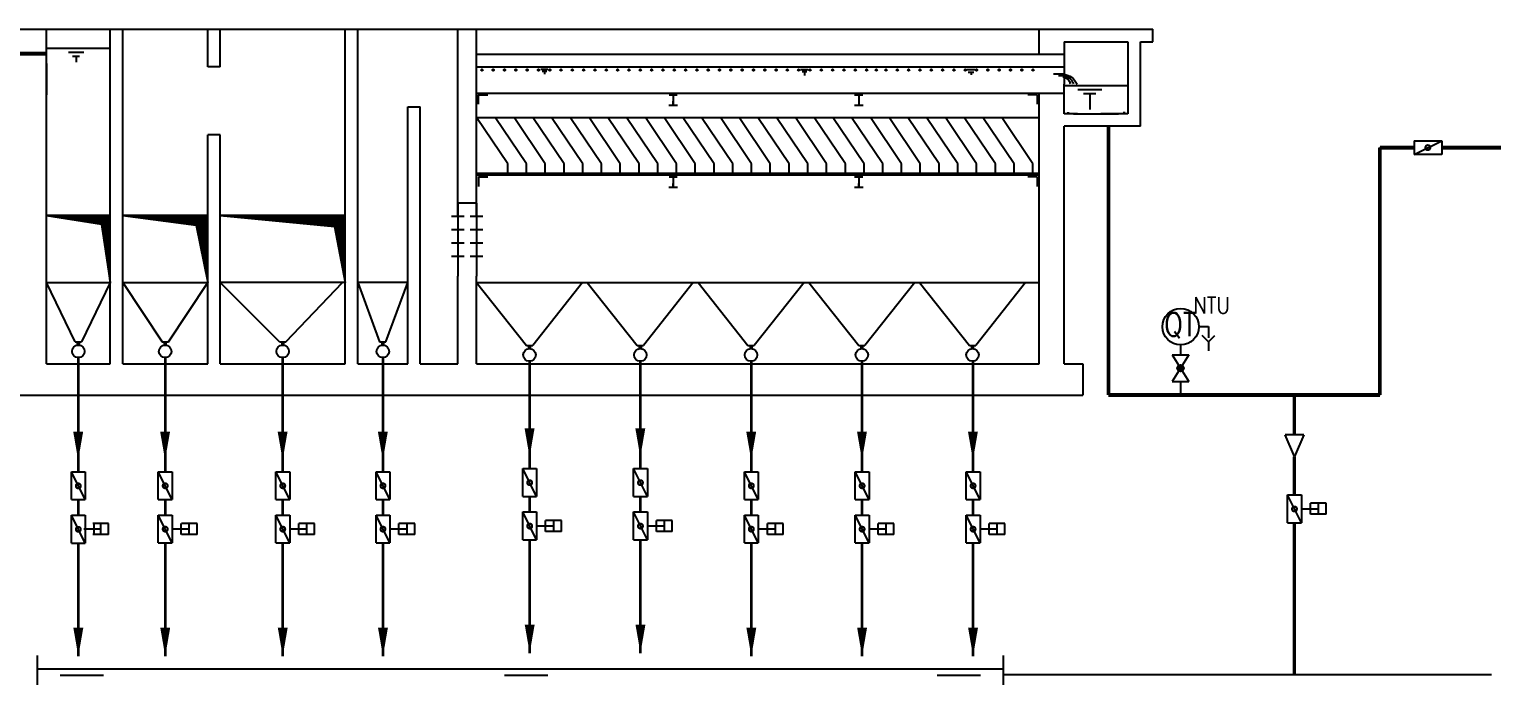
# Model space of a CAD drawing. Extents: x 4355 to 5355, y 1066 to 1761.
# Drawn here: x 4698.5 to 4919.3, y 1463.6 to 1561.1 of the extents above; entities that cross this region are included whole.
import ezdxf
from ezdxf.enums import TextEntityAlignment as Align

# ---------------------------------------------------------------- set-up
doc = ezdxf.new("R2010")
doc.units = 0
doc.header["$LTSCALE"] = 10
doc.header["$MEASUREMENT"] = 0
doc.linetypes.add('ZJ', pattern=[24, 10, -2, 0, -2, 10])
doc.layers.get('0').update_dxf_attribs({"linetype": 'CONTINUOUS'})
for name, color, linetype in [('1', 7, 'ZJ'), ('3', 1, 'CONTINUOUS'), ('气动蝶阀', 7, 'CONTINUOUS'), ('生产水', 1, 'CONTINUOUS')]:
    doc.layers.add(name, color=color, linetype=linetype)
doc.styles.add('HZ', font='geditxt.shx', dxfattribs={"width": 0.7, "bigfont": 'hztxt1.shx'})
pattern_1 = [(45, (4573.004834, 1374.252564), (-0.0211870823, 0.0211870823), [])]

msp = doc.modelspace()

# ---------------------------------------------------------------- hatches: boundary and pattern name
at = {"ltscale": 8}
h = msp.add_hatch(dxfattribs=at)
h.set_pattern_fill('ANSI31', color=6, scale=0.009437, style=0)
h.set_pattern_definition(pattern_1)
h.paths.add_polyline_path([(4710.7, 1532.99), (4701.08, 1532.99), (4709.37, 1531.72), (4710.7, 1522.89)])
h = msp.add_hatch(dxfattribs=at)
h.set_pattern_fill('ANSI31', color=6, scale=0.009437, style=0)
h.set_pattern_definition(pattern_1)
h.paths.add_polyline_path([(4725.43, 1532.99), (4712.59, 1532.99), (4723.66, 1531.54), (4725.43, 1522.89)])
h = msp.add_hatch(dxfattribs=at)
h.set_pattern_fill('ANSI31', color=6, scale=0.009437, style=0)
h.set_pattern_definition([(45, (4572.061116, 1348.489052), (-0.0211870823, 0.0211870823), [])])
h.paths.add_polyline_path([(4744.58, 1531.36), (4746.19, 1522.89), (4746.19, 1532.99), (4727.31, 1532.99)])
h = msp.add_hatch(color=0)
edge = h.paths.add_edge_path()
edge.add_arc((4872.29, 1509.98), 0.5, 0, 360)

# ---------------------------------------------------------------- linework, layer by layer
at = {"color": 6, "ltscale": 8}
for p, q in [((4685.98, 1561.11), (4868.12, 1561.11)), ((4701.08, 1510.62), (4701.08, 1561.11)), ((4710.7, 1510.62), (4710.7, 1561.11)), ((4712.59, 1510.62), (4712.59, 1561.11)), ((4725.43, 1555.45), (4725.43, 1561.11)), ((4727.31, 1555.45), (4727.31, 1561.11)), ((4746.19, 1510.62), (4746.19, 1561.11)), ((4748.08, 1510.62), (4748.08, 1561.11)), ((4763.18, 1532.99), (4763.18, 1561.11)), ((4766.01, 1532.99), (4766.01, 1561.11)), ((4850.94, 1557.34), (4850.94, 1561.11)), ((4868.12, 1559.22), (4868.12, 1561.11)), ((4854.72, 1559.22), (4864.35, 1559.22)), ((4854.72, 1559.22), (4854.72, 1552.81)), ((4864.35, 1559.22), (4864.35, 1548.37)), ((4866.24, 1559.22), (4868.12, 1559.22)), ((4866.24, 1546.48), (4866.24, 1559.22)), ((4701.08, 1558.28), (4710.7, 1558.28)), ((4704.42, 1557.65), (4706.7, 1557.65)), ((4705.03, 1557.05), (4706.07, 1557.05)), ((4705.55, 1557.05), (4705.55, 1556.17)), ((4766.01, 1557.34), (4854.72, 1557.34)), ((4701.08, 1555.92), (4701.08, 1551.2)), ((4727.31, 1555.45), (4725.43, 1555.45)), ((4766.01, 1555.45), (4854.72, 1555.45)), ((4775.71, 1555.07), (4776.79, 1555.07)), ((4775.91, 1554.78), (4776.64, 1554.78)), ((4776.27, 1554.78), (4776.27, 1554.36)), ((4814.93, 1555.06), (4816.05, 1555.06)), ((4815.18, 1554.72), (4815.87, 1554.72)), ((4815.53, 1554.72), (4815.53, 1554.13)), ((4840.04, 1555.04), (4841.24, 1555.04)), ((4840.23, 1554.66), (4841.09, 1554.66)), ((4840.66, 1554.66), (4840.66, 1554.23)), ((4854.72, 1554.32), (4853.08, 1554.32)), ((4854.72, 1554.09), (4853.86, 1554.09)), ((4854.72, 1553.89), (4854.53, 1553.89)), ((4854.72, 1548.37), (4854.72, 1552.81)), ((4854.72, 1552.62), (4864.35, 1552.62)), ((4766.01, 1551.49), (4854.72, 1551.49)), ((4766.27, 1551.24), (4767.69, 1551.24)), ((4766.27, 1551.24), (4766.27, 1549.82)), ((4795.06, 1551.2), (4796.3, 1551.2)), ((4795.67, 1551.2), (4795.67, 1549.79)), ((4795.69, 1549.68), (4795.69, 1550.25)), ((4823.08, 1551.2), (4824.32, 1551.2)), ((4823.7, 1551.2), (4823.7, 1549.79)), ((4850.66, 1551.2), (4849.24, 1551.2)), ((4850.66, 1551.2), (4850.66, 1549.79)), ((4850.94, 1510.62), (4850.94, 1551.49)), ((4856.78, 1552.03), (4860.38, 1552.03)), ((4857.65, 1551.42), (4859.5, 1551.42)), ((4858.58, 1551.42), (4858.58, 1548.99)), ((4755.63, 1510.62), (4755.63, 1549.41)), ((4755.63, 1549.41), (4757.51, 1549.41)), ((4757.51, 1510.62), (4757.51, 1549.41)), ((4770.72, 1540.82), (4766.01, 1547.8)), ((4766.01, 1547.8), (4850.94, 1547.8)), ((4773.55, 1540.82), (4768.84, 1547.8)), ((4776.38, 1540.82), (4771.67, 1547.8)), ((4779.21, 1540.82), (4774.5, 1547.8)), ((4782.04, 1540.82), (4777.33, 1547.8)), ((4784.87, 1540.82), (4780.16, 1547.8)), ((4787.71, 1540.82), (4782.99, 1547.8)), ((4790.54, 1540.82), (4785.82, 1547.8)), ((4793.37, 1540.82), (4788.66, 1547.8)), ((4793.37, 1540.82), (4788.66, 1547.8)), ((4796.2, 1540.82), (4791.49, 1547.8)), ((4799.03, 1540.82), (4794.32, 1547.8)), ((4795.05, 1549.68), (4796.34, 1549.68)), ((4801.86, 1540.82), (4797.15, 1547.8)), ((4804.69, 1540.82), (4799.98, 1547.8)), ((4807.52, 1540.82), (4802.81, 1547.8)), ((4810.35, 1540.82), (4805.64, 1547.8)), ((4813.19, 1540.82), (4808.47, 1547.8)), ((4816.02, 1540.82), (4811.3, 1547.8)), ((4816.02, 1540.82), (4811.3, 1547.8)), ((4818.85, 1540.82), (4814.14, 1547.8)), ((4821.68, 1540.82), (4816.97, 1547.8)), ((4824.51, 1540.82), (4819.8, 1547.8)), ((4824.51, 1540.82), (4819.8, 1547.8)), ((4827.34, 1540.82), (4822.63, 1547.8)), ((4823.08, 1549.68), (4824.37, 1549.68)), ((4830.17, 1540.82), (4825.46, 1547.8)), ((4833, 1540.82), (4828.29, 1547.8)), ((4835.83, 1540.82), (4831.12, 1547.8)), ((4838.67, 1540.82), (4833.95, 1547.8)), ((4841.5, 1540.82), (4836.79, 1547.8)), ((4844.33, 1540.82), (4839.62, 1547.8)), ((4844.33, 1540.82), (4839.62, 1547.8)), ((4847.16, 1540.82), (4842.45, 1547.8)), ((4849.99, 1540.82), (4845.28, 1547.8)), ((4856.72, 1548.37), (4854.72, 1548.37)), ((4855.15, 1548.48), (4855.46, 1548.48)), ((4856.13, 1548.37), (4862.93, 1548.37)), ((4864.35, 1548.37), (4860.27, 1548.37)), ((4863.92, 1548.48), (4863.6, 1548.48)), ((4854.72, 1510.62), (4854.72, 1546.48)), ((4866.24, 1546.48), (4854.72, 1546.48)), ((4725.43, 1544.12), (4725.43, 1545.16)), ((4727.31, 1545.16), (4725.43, 1545.16)), ((4725.43, 1522.89), (4725.43, 1544.12)), ((4727.31, 1522.89), (4727.31, 1545.16)), ((4766.01, 1539.41), (4766.01, 1540.82)), ((4766.01, 1539.41), (4850.94, 1539.41)), ((4766.01, 1539.12), (4850.94, 1539.12)), ((4770.72, 1539.41), (4770.72, 1540.82)), ((4773.55, 1539.41), (4773.55, 1540.82)), ((4776.38, 1539.41), (4776.38, 1540.82)), ((4779.21, 1539.41), (4779.21, 1540.82)), ((4782.04, 1539.41), (4782.04, 1540.82)), ((4784.87, 1539.41), (4784.87, 1540.82)), ((4787.71, 1539.41), (4787.71, 1540.82)), ((4790.54, 1539.41), (4790.54, 1540.82)), ((4793.37, 1539.41), (4793.37, 1540.82)), ((4793.37, 1539.41), (4793.37, 1540.82)), ((4796.2, 1539.41), (4796.2, 1540.82)), ((4799.03, 1539.41), (4799.03, 1540.82)), ((4801.86, 1539.41), (4801.86, 1540.82)), ((4804.69, 1539.41), (4804.69, 1540.82)), ((4807.52, 1539.41), (4807.52, 1540.82)), ((4810.35, 1539.41), (4810.35, 1540.82)), ((4813.19, 1539.41), (4813.19, 1540.82)), ((4816.02, 1539.41), (4816.02, 1540.82)), ((4816.02, 1539.41), (4816.02, 1540.82)), ((4818.85, 1539.41), (4818.85, 1540.82)), ((4821.68, 1539.41), (4821.68, 1540.82)), ((4824.51, 1539.41), (4824.51, 1540.82)), ((4824.51, 1539.41), (4824.51, 1540.82)), ((4827.34, 1539.41), (4827.34, 1540.82)), ((4830.17, 1539.41), (4830.17, 1540.82)), ((4833, 1539.41), (4833, 1540.82)), ((4835.83, 1539.41), (4835.83, 1540.82)), ((4838.67, 1539.41), (4838.67, 1540.82)), ((4841.5, 1539.41), (4841.5, 1540.82)), ((4844.33, 1539.41), (4844.33, 1540.82)), ((4844.33, 1539.41), (4844.33, 1540.82)), ((4847.16, 1539.41), (4847.16, 1540.82)), ((4849.99, 1539.41), (4849.99, 1540.82)), ((4766.29, 1538.82), (4767.71, 1538.82)), ((4766.29, 1538.82), (4766.29, 1537.4)), ((4795.05, 1537.3), (4796.34, 1537.3)), ((4795.06, 1538.82), (4796.3, 1538.82)), ((4795.67, 1538.82), (4795.67, 1537.4)), ((4795.69, 1537.3), (4795.69, 1537.86)), ((4823.08, 1538.82), (4824.32, 1538.82)), ((4823.08, 1537.3), (4824.37, 1537.3)), ((4823.7, 1538.82), (4823.7, 1537.4)), ((4823.72, 1537.3), (4823.72, 1537.86)), ((4850.66, 1538.82), (4849.24, 1538.82)), ((4850.66, 1538.82), (4850.66, 1537.4)), ((4763.18, 1534.88), (4763.18, 1523.83)), ((4766.01, 1534.88), (4763.18, 1534.88)), ((4766.01, 1534.88), (4766.01, 1523.83)), ((4701.08, 1532.99), (4709.37, 1531.72)), ((4710.7, 1532.99), (4701.08, 1532.99)), ((4725.43, 1532.99), (4712.59, 1532.99)), ((4712.59, 1532.99), (4723.66, 1531.54)), ((4746.19, 1532.99), (4727.31, 1532.99)), ((4727.31, 1532.99), (4744.58, 1531.36)), ((4728.58, 1532.99), (4730.41, 1532.99)), ((4764.12, 1532.86), (4762.23, 1532.86)), ((4766.95, 1532.86), (4765.06, 1532.86)), ((4709.37, 1531.72), (4710.7, 1522.89)), ((4723.66, 1531.54), (4725.43, 1522.89)), ((4744.58, 1531.36), (4746.19, 1522.89)), ((4764.12, 1530.84), (4762.23, 1530.84)), ((4766.95, 1530.84), (4765.06, 1530.84)), ((4764.12, 1528.82), (4762.23, 1528.82)), ((4766.95, 1528.82), (4765.06, 1528.82)), ((4764.12, 1526.8), (4762.23, 1526.8)), ((4766.95, 1526.8), (4765.06, 1526.8)), ((4763.18, 1510.62), (4763.18, 1523.83)), ((4766.01, 1510.62), (4766.01, 1523.83)), ((4705.42, 1513.93), (4701.08, 1522.89)), ((4701.08, 1522.89), (4710.7, 1522.89)), ((4710.7, 1522.89), (4706.36, 1513.93)), ((4712.59, 1522.89), (4718.54, 1513.93)), ((4712.59, 1522.89), (4725.43, 1522.89)), ((4719.48, 1513.93), (4725.43, 1522.89)), ((4725.43, 1510.62), (4725.43, 1522.89)), ((4746.19, 1522.89), (4727.31, 1522.89)), ((4736.28, 1513.93), (4727.31, 1522.89)), ((4727.31, 1510.62), (4727.31, 1522.89)), ((4737.22, 1513.93), (4745.78, 1522.89)), ((4755.63, 1522.89), (4748.08, 1522.89)), ((4748.08, 1522.89), (4751.38, 1513.93)), ((4752.32, 1513.93), (4755.63, 1522.89)), ((4766.01, 1522.89), (4782.99, 1522.89)), ((4766.01, 1522.89), (4770.01, 1522.89)), ((4766.01, 1522.89), (4770.01, 1522.89)), ((4766.01, 1522.89), (4773.53, 1513.38)), ((4782.01, 1522.89), (4774.48, 1513.38)), ((4782.73, 1522.89), (4790.26, 1513.38)), ((4782.99, 1522.89), (4850.94, 1522.89)), ((4798.73, 1522.89), (4791.2, 1513.38)), ((4799.45, 1522.89), (4806.98, 1513.38)), ((4815.45, 1522.89), (4807.92, 1513.38)), ((4816.17, 1522.89), (4823.7, 1513.38)), ((4832.17, 1522.89), (4824.64, 1513.38)), ((4832.89, 1522.89), (4840.42, 1513.38)), ((4848.89, 1522.89), (4841.36, 1513.38)), ((4705.42, 1513.93), (4706.36, 1513.93)), ((4718.54, 1513.93), (4719.48, 1513.93)), ((4736.28, 1513.93), (4737.22, 1513.93)), ((4751.38, 1513.93), (4752.32, 1513.93)), ((4773.53, 1513.38), (4774.48, 1513.38)), ((4790.26, 1513.38), (4791.2, 1513.38)), ((4806.98, 1513.38), (4807.92, 1513.38)), ((4823.7, 1513.38), (4824.64, 1513.38)), ((4840.42, 1513.38), (4841.36, 1513.38)), ((4701.08, 1510.62), (4710.7, 1510.62)), ((4712.59, 1510.62), (4725.43, 1510.62)), ((4727.31, 1510.62), (4746.19, 1510.62)), ((4748.08, 1510.62), (4755.63, 1510.62)), ((4757.51, 1510.62), (4763.18, 1510.62)), ((4766.01, 1510.62), (4850.94, 1510.62)), ((4854.72, 1510.62), (4857.52, 1510.62)), ((4857.52, 1510.62), (4857.52, 1505.9)), ((4692.59, 1505.9), (4799.98, 1505.9)), ((4799.98, 1505.9), (4857.52, 1505.9))]:
    msp.add_line(p, q, dxfattribs=at)
at = {"color": 7}
for p, q in [((4907.54, 1542.2), (4911.74, 1544.3)), ((4907.54, 1544.3), (4907.54, 1542.2)), ((4907.54, 1544.3), (4907.54, 1542.2)), ((4911.74, 1544.3), (4911.74, 1542.2)), ((4775.08, 1490.62), (4772.98, 1494.82)), ((4772.98, 1494.82), (4775.08, 1494.82)), ((4791.8, 1490.62), (4789.7, 1494.82)), ((4789.7, 1494.82), (4791.8, 1494.82)), ((4706.94, 1490.13), (4704.84, 1494.32)), ((4704.84, 1494.32), (4706.94, 1494.32)), ((4720.06, 1490.15), (4717.96, 1494.35)), ((4717.96, 1494.35), (4720.06, 1494.35)), ((4737.8, 1490.15), (4735.7, 1494.35)), ((4735.7, 1494.35), (4737.8, 1494.35)), ((4752.93, 1490.15), (4750.83, 1494.35)), ((4750.83, 1494.35), (4752.93, 1494.35)), ((4808.54, 1490.15), (4806.44, 1494.35)), ((4806.44, 1494.35), (4808.54, 1494.35)), ((4825.26, 1490.15), (4823.16, 1494.35)), ((4823.16, 1494.35), (4825.26, 1494.35)), ((4842.01, 1490.15), (4839.91, 1494.35)), ((4839.91, 1494.35), (4842.01, 1494.35)), ((4772.98, 1490.62), (4775.08, 1490.62)), ((4772.98, 1490.62), (4775.08, 1490.62)), ((4789.7, 1490.62), (4791.8, 1490.62)), ((4789.7, 1490.62), (4791.8, 1490.62)), ((4890.53, 1486.65), (4888.43, 1490.85)), ((4888.43, 1490.85), (4890.53, 1490.85)), ((4704.84, 1490.13), (4706.94, 1490.13)), ((4704.84, 1490.13), (4706.94, 1490.13)), ((4717.96, 1490.15), (4720.06, 1490.15)), ((4717.96, 1490.15), (4720.06, 1490.15)), ((4735.7, 1490.15), (4737.8, 1490.15)), ((4735.7, 1490.15), (4737.8, 1490.15)), ((4750.83, 1490.15), (4752.93, 1490.15)), ((4750.83, 1490.15), (4752.93, 1490.15)), ((4775.08, 1484.07), (4772.98, 1488.27)), ((4772.98, 1488.27), (4775.08, 1488.27)), ((4791.8, 1484.07), (4789.7, 1488.27)), ((4789.7, 1488.27), (4791.8, 1488.27)), ((4806.44, 1490.15), (4808.54, 1490.15)), ((4806.44, 1490.15), (4808.54, 1490.15)), ((4823.16, 1490.15), (4825.26, 1490.15)), ((4823.16, 1490.15), (4825.26, 1490.15)), ((4839.91, 1490.15), (4842.01, 1490.15)), ((4839.91, 1490.15), (4842.01, 1490.15)), ((4706.94, 1483.58), (4704.84, 1487.78)), ((4704.84, 1487.78), (4706.94, 1487.78)), ((4720.06, 1483.61), (4717.96, 1487.8)), ((4717.96, 1487.8), (4720.06, 1487.8)), ((4737.8, 1483.61), (4735.7, 1487.8)), ((4735.7, 1487.8), (4737.8, 1487.8)), ((4752.93, 1483.61), (4750.83, 1487.81)), ((4750.83, 1487.81), (4752.93, 1487.81)), ((4808.54, 1483.61), (4806.44, 1487.81)), ((4806.44, 1487.81), (4808.54, 1487.81)), ((4825.26, 1483.61), (4823.16, 1487.81)), ((4823.16, 1487.81), (4825.26, 1487.81)), ((4842.01, 1483.61), (4839.91, 1487.81)), ((4839.91, 1487.81), (4842.01, 1487.81)), ((4888.43, 1486.65), (4890.53, 1486.65)), ((4888.43, 1486.65), (4890.53, 1486.65)), ((4772.98, 1484.07), (4775.08, 1484.07)), ((4772.98, 1484.07), (4775.08, 1484.07)), ((4789.7, 1484.07), (4791.8, 1484.07)), ((4789.7, 1484.07), (4791.8, 1484.07)), ((4704.84, 1483.58), (4706.94, 1483.58)), ((4704.84, 1483.58), (4706.94, 1483.58)), ((4717.96, 1483.61), (4720.06, 1483.61)), ((4717.96, 1483.61), (4720.06, 1483.61)), ((4735.7, 1483.61), (4737.8, 1483.61)), ((4735.7, 1483.61), (4737.8, 1483.61)), ((4750.83, 1483.61), (4752.93, 1483.61)), ((4750.83, 1483.61), (4752.93, 1483.61)), ((4806.44, 1483.61), (4808.54, 1483.61)), ((4806.44, 1483.61), (4808.54, 1483.61)), ((4823.16, 1483.61), (4825.26, 1483.61)), ((4823.16, 1483.61), (4825.26, 1483.61)), ((4839.91, 1483.61), (4842.01, 1483.61)), ((4839.91, 1483.61), (4842.01, 1483.61))]:
    msp.add_line(p, q, dxfattribs=at)
at = {"color": 0}
for p, q in [((4872.29, 1513.48), (4872.29, 1511.98)), ((4871.04, 1511.98), (4873.54, 1507.98)), ((4871.04, 1511.98), (4873.54, 1511.98)), ((4871.04, 1507.98), (4873.54, 1507.98)), ((4872.29, 1507.98), (4872.29, 1505.91))]:
    msp.add_line(p, q, dxfattribs=at)
at = {"color": 2}
for p, q in [((4890.89, 1499.89), (4888.07, 1499.89)), ((4889.48, 1496.64), (4888.07, 1499.89)), ((4890.89, 1499.89), (4889.48, 1496.64)), ((4699.66, 1466.62), (4699.66, 1460.62)), ((4845.55, 1460.62), (4845.55, 1466.62)), ((4699.66, 1464.62), (4845.55, 1464.62)), ((4703.14, 1463.62), (4709.69, 1463.62)), ((4770.22, 1463.62), (4776.77, 1463.62)), ((4835.54, 1463.62), (4842.09, 1463.62))]:
    msp.add_line(p, q, dxfattribs=at)
at = {"color": 6, "ltscale": 8, "const_width": 0.566}
for points in [[(4705.89, 1513.45), (4705.89, 1513.93)], [(4719.01, 1513.45), (4719.01, 1513.93)], [(4736.75, 1513.45), (4736.75, 1513.93)], [(4751.85, 1513.45), (4751.85, 1513.93)], [(4774.01, 1512.91), (4774.01, 1513.38)], [(4790.73, 1512.91), (4790.73, 1513.38)], [(4807.45, 1512.91), (4807.45, 1513.38)], [(4824.17, 1512.91), (4824.17, 1513.38)], [(4840.89, 1512.91), (4840.89, 1513.38)]]:
    msp.add_lwpolyline(points, dxfattribs=at)
at = {"color": 2}
for points, const_width in [([(4705.89, 1511.57), (4705.89, 1494.32)], 0.4), ([(4719.01, 1511.57), (4719.01, 1494.35)], 0.4), ([(4736.75, 1511.57), (4736.75, 1494.35)], 0.4), ([(4751.88, 1511.57), (4751.88, 1494.35)], 0.4), ([(4774.03, 1511.02), (4774.03, 1494.82)], 0.4), ([(4790.75, 1511.02), (4790.75, 1494.82)], 0.4), ([(4807.49, 1511.03), (4807.49, 1494.35)], 0.4), ([(4824.21, 1511.02), (4824.21, 1494.35)], 0.4), ([(4840.96, 1511.03), (4840.96, 1494.35)], 0.4), ([(4889.48, 1505.91), (4889.48, 1499.89)], 0.5), ([(4889.48, 1496.64), (4889.48, 1490.85)], 0.5), ([(4705.89, 1490.13), (4705.89, 1487.78)], 0.4), ([(4719.01, 1490.15), (4719.01, 1487.8)], 0.4), ([(4736.75, 1490.15), (4736.75, 1487.8)], 0.4), ([(4751.88, 1490.15), (4751.88, 1487.81)], 0.4), ([(4774.03, 1490.62), (4774.03, 1488.27)], 0.4), ([(4790.75, 1490.62), (4790.75, 1488.27)], 0.4), ([(4807.49, 1490.15), (4807.49, 1487.81)], 0.4), ([(4824.21, 1490.15), (4824.21, 1487.81)], 0.4), ([(4840.96, 1490.15), (4840.96, 1487.81)], 0.4), ([(4889.48, 1486.65), (4889.48, 1463.88)], 0.5), ([(4705.89, 1483.58), (4705.89, 1466.47)], 0.4), ([(4719.01, 1483.61), (4719.01, 1466.49)], 0.4), ([(4736.75, 1483.61), (4736.75, 1466.49)], 0.4), ([(4751.88, 1483.61), (4751.88, 1466.49)], 0.4), ([(4774.03, 1484.07), (4774.03, 1466.96)], 0.4), ([(4790.75, 1484.07), (4790.75, 1466.96)], 0.4), ([(4807.49, 1483.61), (4807.49, 1466.49)], 0.4), ([(4824.21, 1483.61), (4824.21, 1466.49)], 0.4), ([(4840.96, 1483.61), (4840.96, 1466.49)], 0.4)]:
    msp.add_lwpolyline(points, dxfattribs=dict(at, const_width=const_width))
at = {"color": 6, "ltscale": 8}
for centre, radius in [((4766.82, 1554.98), 0.118), ((4768.52, 1554.98), 0.118), ((4770.23, 1554.98), 0.118), ((4771.94, 1554.98), 0.118), ((4773.65, 1554.98), 0.118), ((4775.36, 1554.98), 0.118), ((4777.07, 1554.98), 0.118), ((4778.77, 1554.98), 0.118), ((4780.48, 1554.98), 0.118), ((4782.19, 1554.98), 0.118), ((4783.9, 1554.98), 0.118), ((4785.61, 1554.98), 0.118), ((4787.31, 1554.98), 0.118), ((4789.02, 1554.98), 0.118), ((4790.73, 1554.98), 0.118), ((4792.44, 1554.98), 0.118), ((4794.15, 1554.98), 0.118), ((4795.85, 1554.98), 0.118), ((4797.56, 1554.98), 0.118), ((4799.27, 1554.98), 0.118), ((4800.98, 1554.98), 0.118), ((4802.69, 1554.98), 0.118), ((4804.4, 1554.98), 0.118), ((4806.1, 1554.98), 0.118), ((4807.81, 1554.98), 0.118), ((4809.52, 1554.98), 0.118), ((4811.23, 1554.98), 0.118), ((4812.94, 1554.98), 0.118), ((4814.64, 1554.98), 0.118), ((4816.35, 1554.98), 0.118), ((4818.06, 1554.98), 0.118), ((4819.77, 1554.98), 0.118), ((4821.48, 1554.98), 0.118), ((4823.18, 1554.98), 0.118), ((4824.89, 1554.98), 0.118), ((4826.37, 1554.98), 0.118), ((4827.82, 1554.98), 0.118), ((4829.53, 1554.98), 0.118), ((4831.23, 1554.98), 0.118), ((4832.94, 1554.98), 0.118), ((4834.65, 1554.98), 0.118), ((4836.36, 1554.98), 0.118), ((4838.07, 1554.98), 0.118), ((4839.78, 1554.98), 0.118), ((4841.48, 1554.98), 0.118), ((4843.19, 1554.98), 0.118), ((4844.9, 1554.98), 0.118), ((4846.61, 1554.98), 0.118), ((4848.32, 1554.98), 0.118), ((4850.02, 1554.98), 0.118), ((4705.89, 1512.51), 0.944), ((4719.01, 1512.51), 0.944), ((4736.75, 1512.51), 0.944), ((4751.85, 1512.51), 0.944), ((4773.99, 1511.97), 0.944), ((4790.72, 1511.97), 0.944), ((4807.44, 1511.97), 0.944), ((4824.16, 1511.97), 0.944), ((4840.88, 1511.97), 0.944)]:
    msp.add_circle(centre, radius, dxfattribs=at)
at = {"color": 0}
for centre, radius in [((4872.29, 1516.23), 2.75), ((4872.29, 1509.98), 0.5)]:
    msp.add_circle(centre, radius, dxfattribs=at)
at = {"color": 6, "ltscale": 8}
for points, knots in [([(4854.72, 1554.32), (4855.11, 1554.2), (4855.95, 1553.96), (4856.44, 1553.24), (4856.68, 1552.85)], [0, 0, 0, 0, 1.275192, 2.685398, 2.685398, 2.685398, 2.685398]), ([(4854.72, 1554.09), (4855.06, 1553.95), (4855.69, 1553.7), (4856.01, 1553.14), (4856.13, 1552.87)], [0, 0, 0, 0, 1.1445, 2.050031, 2.050031, 2.050031, 2.050031]), ([(4854.72, 1553.89), (4854.99, 1553.74), (4855.43, 1553.5), (4855.58, 1553.06), (4855.63, 1552.89)], [0, 0, 0, 0, 0.947344, 1.492038, 1.492038, 1.492038, 1.492038])]:
    msp.add_open_spline(points, degree=3, knots=knots, dxfattribs=at)
at = {"layer": '1', "color": 7}
for p, q in [((4907.54, 1544.3), (4911.74, 1544.3)), ((4911.74, 1542.2), (4907.54, 1542.2)), ((4772.98, 1490.62), (4772.98, 1494.82)), ((4775.08, 1494.82), (4775.08, 1490.62)), ((4789.7, 1490.62), (4789.7, 1494.82)), ((4791.8, 1494.82), (4791.8, 1490.62)), ((4704.84, 1490.13), (4704.84, 1494.32)), ((4706.94, 1494.32), (4706.94, 1490.13)), ((4717.96, 1490.15), (4717.96, 1494.35)), ((4720.06, 1494.35), (4720.06, 1490.15)), ((4735.7, 1490.15), (4735.7, 1494.35)), ((4737.8, 1494.35), (4737.8, 1490.15)), ((4750.83, 1490.15), (4750.83, 1494.35)), ((4752.93, 1494.35), (4752.93, 1490.15)), ((4806.44, 1490.15), (4806.44, 1494.35)), ((4808.54, 1494.35), (4808.54, 1490.15)), ((4823.16, 1490.15), (4823.16, 1494.35)), ((4825.26, 1494.35), (4825.26, 1490.15)), ((4839.91, 1490.15), (4839.91, 1494.35)), ((4842.01, 1494.35), (4842.01, 1490.15)), ((4888.43, 1486.65), (4888.43, 1490.85)), ((4890.53, 1490.85), (4890.53, 1486.65)), ((4772.98, 1484.07), (4772.98, 1488.27)), ((4775.08, 1488.27), (4775.08, 1484.07)), ((4789.7, 1484.07), (4789.7, 1488.27)), ((4791.8, 1488.27), (4791.8, 1484.07)), ((4704.84, 1483.58), (4704.84, 1487.78)), ((4706.94, 1487.78), (4706.94, 1483.58)), ((4717.96, 1483.61), (4717.96, 1487.8)), ((4720.06, 1487.8), (4720.06, 1483.61)), ((4735.7, 1483.61), (4735.7, 1487.8)), ((4737.8, 1487.8), (4737.8, 1483.61)), ((4750.83, 1483.61), (4750.83, 1487.81)), ((4752.93, 1487.81), (4752.93, 1483.61)), ((4806.44, 1483.61), (4806.44, 1487.81)), ((4808.54, 1487.81), (4808.54, 1483.61)), ((4823.16, 1483.61), (4823.16, 1487.81)), ((4825.26, 1487.81), (4825.26, 1483.61)), ((4839.91, 1483.61), (4839.91, 1487.81)), ((4842.01, 1487.81), (4842.01, 1483.61))]:
    msp.add_line(p, q, dxfattribs=at)
at = {"layer": '1', "color": 0}
for p, q in [((4875.07, 1516.27), (4876.5, 1516.27)), ((4876.5, 1513.92), (4875.54, 1514.88)), ((4876.5, 1516.27), (4876.5, 1514.55)), ((4876.5, 1513.92), (4877.46, 1514.88)), ((4876.5, 1513.92), (4876.5, 1512.59)), ((4873.54, 1511.98), (4871.04, 1507.98))]:
    msp.add_line(p, q, dxfattribs=at)
at = {"layer": '1', "color": 7, "const_width": 0.729}
for points in [[(4909.45, 1543.25, 1), (4909.77, 1543.25, 1)], [(4705.89, 1492.04, 1), (4705.89, 1492.36, 1)], [(4719.01, 1492.06, 1), (4719.01, 1492.38, 1)], [(4736.75, 1492.06, 1), (4736.75, 1492.38, 1)], [(4751.88, 1492.06, 1), (4751.88, 1492.38, 1)], [(4774.03, 1492.53, 1), (4774.03, 1492.85, 1)], [(4790.75, 1492.53, 1), (4790.75, 1492.85, 1)], [(4807.49, 1492.06, 1), (4807.49, 1492.38, 1)], [(4824.21, 1492.06, 1), (4824.21, 1492.38, 1)], [(4840.96, 1492.06, 1), (4840.96, 1492.38, 1)], [(4889.48, 1488.56, 1), (4889.48, 1488.88, 1)], [(4705.89, 1485.49, 1), (4705.89, 1485.81, 1)], [(4719.01, 1485.52, 1), (4719.01, 1485.84, 1)], [(4736.75, 1485.52, 1), (4736.75, 1485.84, 1)], [(4751.88, 1485.52, 1), (4751.88, 1485.84, 1)], [(4774.03, 1485.98, 1), (4774.03, 1486.3, 1)], [(4790.75, 1485.98, 1), (4790.75, 1486.3, 1)], [(4807.49, 1485.52, 1), (4807.49, 1485.84, 1)], [(4824.21, 1485.52, 1), (4824.21, 1485.84, 1)], [(4840.96, 1485.52, 1), (4840.96, 1485.84, 1)]]:
    msp.add_lwpolyline(points, format="xyb", close=True, dxfattribs=at)
at = {"layer": '3'}
for p, q in [((4902.37, 1505.91), (4902.37, 1543.25)), ((4902.37, 1543.25), (4907.54, 1543.25))]:
    msp.add_line(p, q, dxfattribs=at)
at = {"layer": '3', "color": 2}
for points in [[(4774.01, 1496.55, 0, 1.5, 0), (4774.01, 1500.88, 1.5, 1.5, 0)], [(4790.73, 1496.55, 0, 1.5, 0), (4790.73, 1500.88, 1.5, 1.5, 0)], [(4705.87, 1496.06, 0, 1.5, 0), (4705.87, 1500.39, 1.5, 1.5, 0)], [(4718.99, 1496.09, 0, 1.5, 0), (4718.99, 1500.41, 1.5, 1.5, 0)], [(4736.73, 1496.09, 0, 1.5, 0), (4736.73, 1500.41, 1.5, 1.5, 0)], [(4751.86, 1496.09, 0, 1.5, 0), (4751.86, 1500.41, 1.5, 1.5, 0)], [(4807.47, 1496.09, 0, 1.5, 0), (4807.47, 1500.41, 1.5, 1.5, 0)], [(4824.19, 1496.09, 0, 1.5, 0), (4824.19, 1500.41, 1.5, 1.5, 0)], [(4840.94, 1496.09, 0, 1.5, 0), (4840.94, 1500.41, 1.5, 1.5, 0)], [(4705.89, 1466.47, 0, 1.5, 0), (4705.89, 1470.79, 1.5, 1.5, 0)], [(4719.01, 1466.49, 0, 1.5, 0), (4719.01, 1470.82, 1.5, 1.5, 0)], [(4736.75, 1466.49, 0, 1.5, 0), (4736.75, 1470.82, 1.5, 1.5, 0)], [(4751.88, 1466.49, 0, 1.5, 0), (4751.88, 1470.82, 1.5, 1.5, 0)], [(4774.03, 1466.96, 0, 1.5, 0), (4774.03, 1471.28, 1.5, 1.5, 0)], [(4790.75, 1466.96, 0, 1.5, 0), (4790.75, 1471.28, 1.5, 1.5, 0)], [(4807.49, 1466.49, 0, 1.5, 0), (4807.49, 1470.82, 1.5, 1.5, 0)], [(4824.21, 1466.49, 0, 1.5, 0), (4824.21, 1470.82, 1.5, 1.5, 0)], [(4840.96, 1466.49, 0, 1.5, 0), (4840.96, 1470.82, 1.5, 1.5, 0)]]:
    msp.add_lwpolyline(points, format="xyseb", dxfattribs=at)
at = {"layer": '气动蝶阀', "color": 7}
for p, q in [((4890.53, 1488.75), (4893.12, 1488.75)), ((4894.26, 1489.58), (4891.9, 1489.58)), ((4891.9, 1487.92), (4891.9, 1489.58)), ((4893.12, 1487.92), (4893.12, 1489.58)), ((4894.26, 1487.92), (4894.26, 1489.58)), ((4710.46, 1486.54), (4708.09, 1486.54)), ((4708.3, 1484.85), (4708.3, 1486.51)), ((4709.31, 1484.88), (4709.31, 1486.54)), ((4710.46, 1484.88), (4710.46, 1486.54)), ((4721.42, 1484.88), (4721.42, 1486.54)), ((4723.82, 1486.54), (4721.45, 1486.54)), ((4722.64, 1484.88), (4722.64, 1486.54)), ((4723.82, 1484.88), (4723.82, 1486.54)), ((4741.53, 1486.54), (4739.16, 1486.54)), ((4739.16, 1484.88), (4739.16, 1486.54)), ((4740.38, 1484.88), (4740.38, 1486.54)), ((4741.53, 1484.88), (4741.53, 1486.54)), ((4756.67, 1486.54), (4754.3, 1486.54)), ((4754.3, 1484.88), (4754.3, 1486.54)), ((4755.52, 1484.88), (4755.52, 1486.54)), ((4756.67, 1484.88), (4756.67, 1486.54)), ((4775.08, 1486.17), (4777.66, 1486.17)), ((4778.81, 1487), (4776.44, 1487)), ((4776.44, 1485.34), (4776.44, 1487)), ((4777.66, 1485.34), (4777.66, 1487)), ((4778.81, 1485.34), (4778.81, 1487)), ((4791.8, 1486.17), (4794.38, 1486.17)), ((4795.53, 1487), (4793.16, 1487)), ((4793.16, 1485.34), (4793.16, 1487)), ((4794.38, 1485.34), (4794.38, 1487)), ((4795.53, 1485.34), (4795.53, 1487)), ((4812.28, 1486.54), (4809.91, 1486.54)), ((4809.91, 1484.88), (4809.91, 1486.54)), ((4811.13, 1484.88), (4811.13, 1486.54)), ((4812.28, 1484.88), (4812.28, 1486.54)), ((4828.99, 1486.54), (4826.62, 1486.54)), ((4826.62, 1484.88), (4826.62, 1486.54)), ((4827.84, 1484.88), (4827.84, 1486.54)), ((4828.99, 1484.88), (4828.99, 1486.54)), ((4845.74, 1486.54), (4843.37, 1486.54)), ((4843.37, 1484.88), (4843.37, 1486.54)), ((4844.59, 1484.88), (4844.59, 1486.54)), ((4845.74, 1484.88), (4845.74, 1486.54)), ((4894.26, 1487.92), (4891.9, 1487.92)), ((4706.72, 1485.71), (4709.31, 1485.71)), ((4710.46, 1484.88), (4708.09, 1484.88)), ((4720.06, 1485.71), (4722.64, 1485.71)), ((4723.82, 1484.88), (4721.45, 1484.88)), ((4737.8, 1485.71), (4740.38, 1485.71)), ((4741.53, 1484.88), (4739.16, 1484.88)), ((4752.93, 1485.71), (4755.52, 1485.71)), ((4756.67, 1484.88), (4754.3, 1484.88)), ((4778.81, 1485.34), (4776.44, 1485.34)), ((4795.53, 1485.34), (4793.16, 1485.34)), ((4808.54, 1485.71), (4811.13, 1485.71)), ((4812.28, 1484.88), (4809.91, 1484.88)), ((4825.26, 1485.71), (4827.84, 1485.71)), ((4828.99, 1484.88), (4826.62, 1484.88)), ((4842.01, 1485.71), (4844.59, 1485.71)), ((4845.74, 1484.88), (4843.37, 1484.88))]:
    msp.add_line(p, q, dxfattribs=at)
at = {"layer": '生产水'}
msp.add_line((4845.55, 1463.77), (4919.21, 1463.77), dxfattribs=at)
at = {"layer": '生产水', "color": 3, "const_width": 0.59}
for points in [[(4701.08, 1557.44), (4682.68, 1557.44)], [(4861.4, 1546.48), (4861.4, 1505.91)], [(4902.37, 1543.25), (4902.37, 1505.91)], [(4902.37, 1543.25), (4907.54, 1543.25)], [(4911.74, 1543.25), (4948.37, 1543.25)], [(4861.4, 1505.91), (4902.37, 1505.91)]]:
    msp.add_lwpolyline(points, dxfattribs=at)

# ---------------------------------------------------------------- texts
at = {"color": 4, "style": 'HZ', "width": 0.85}
for s, height, p in [('NTU', 2.5, (4876.98, 1519.45)), ('QT', 3.5, (4872.25, 1516.57))]:
    msp.add_text(s, height=height, dxfattribs=at).set_placement(p, align=Align.MIDDLE_CENTER)

doc.saveas('drawing.dxf')
